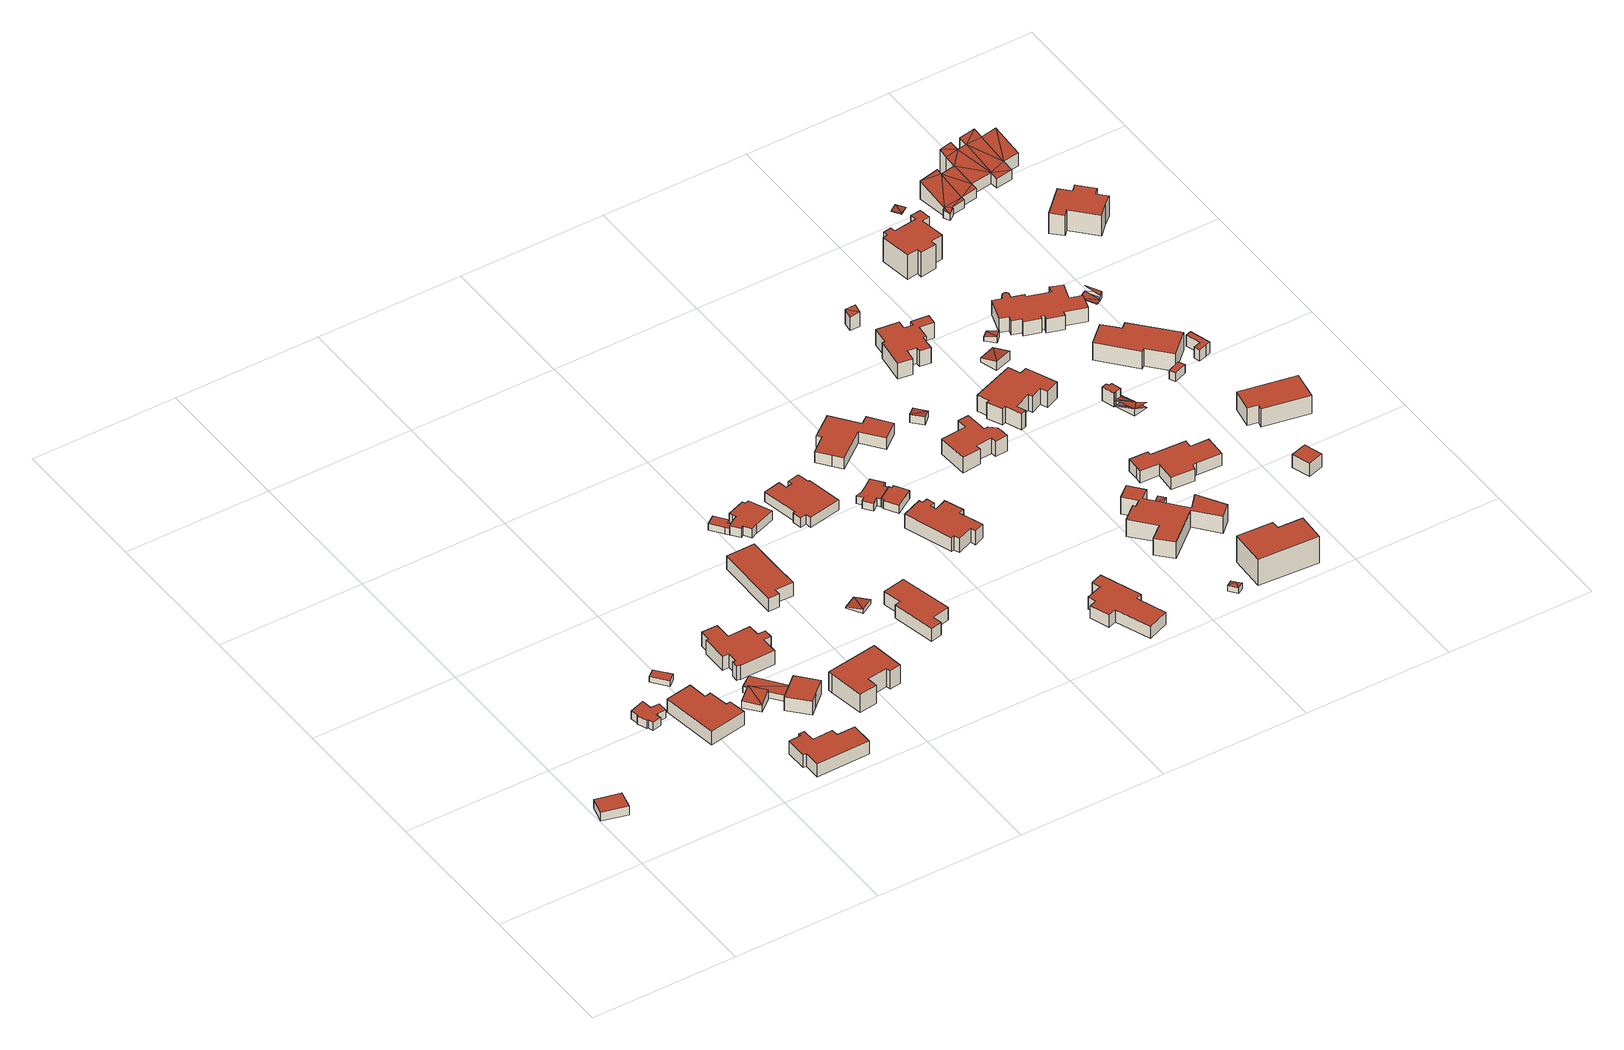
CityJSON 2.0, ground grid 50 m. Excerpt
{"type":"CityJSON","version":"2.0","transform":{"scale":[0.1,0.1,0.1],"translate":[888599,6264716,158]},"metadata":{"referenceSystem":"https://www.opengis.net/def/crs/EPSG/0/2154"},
"CityObjects":{
"building1":{"type":"Building","attributes":{"class":"Building"},"children":["building1-1"]},
"building1-1":{"type":"BuildingPart","parents":["building1"],"geometry":[{"type":"Solid","lod":"2.2","boundaries":[[[[0,1,2,3,4]],[[5,6,7,8,9]],[[9,8,3,4]],[[8,7,2,3]],[[7,6,1,2]],[[6,5,0,1]],[[5,9,4,0]]]],"semantics":{"surfaces":[{"type":"GroundSurface"},{"type":"RoofSurface"},{"type":"WallSurface","on_footprint_edge":true}],"values":[[0,1,2,2,2,2,2]]}}]},
"building2":{"type":"Building","attributes":{"class":"Building"},"children":["building2-1"]},
"building2-1":{"type":"BuildingPart","parents":["building2"],"geometry":[{"type":"Solid","lod":"2.2","boundaries":[[[[10,11,12,13,14,15,16,17,18,19,20,21,22]],[[23,24,25,26,27,28,29,30,31,32,33,34,35]],[[35,34,21,22]],[[34,33,20,21]],[[33,32,19,20]],[[32,31,18,19]],[[31,30,17,18]],[[30,29,16,17]],[[29,28,15,16]],[[28,27,14,15]],[[27,26,13,14]],[[26,25,12,13]],[[25,24,11,12]],[[24,23,10,11]],[[23,35,22,10]]]],"semantics":{"surfaces":[{"type":"GroundSurface"},{"type":"RoofSurface"},{"type":"WallSurface","on_footprint_edge":true}],"values":[[0,1,2,2,2,2,2,2,2,2,2,2,2,2,2]]}}]},
"building3":{"type":"Building","attributes":{"class":"Building"},"children":["building3-1"]},
"building3-1":{"type":"BuildingPart","parents":["building3"],"geometry":[{"type":"Solid","lod":"2.2","boundaries":[[[[36,37,38,39,40,41,42,43]],[[44,45,46,47,48,49,50,51]],[[51,50,42,43]],[[50,49,41,42]],[[49,48,40,41]],[[48,47,39,40]],[[47,46,38,39]],[[46,45,37,38]],[[45,44,36,37]],[[44,51,43,36]]]],"semantics":{"surfaces":[{"type":"GroundSurface"},{"type":"RoofSurface"},{"type":"WallSurface","on_footprint_edge":true}],"values":[[0,1,2,2,2,2,2,2,2,2]]}}]},
"building4":{"type":"Building","attributes":{"class":"Building"},"children":["building4-1"]},
"building4-1":{"type":"BuildingPart","parents":["building4"],"geometry":[{"type":"Solid","lod":"2.2","boundaries":[[[[52,53,54,55]],[[56,57,58,59]],[[59,58,54,55]],[[58,57,53,54]],[[57,56,52,53]],[[56,59,55,52]]]],"semantics":{"surfaces":[{"type":"GroundSurface"},{"type":"RoofSurface"},{"type":"WallSurface","on_footprint_edge":true}],"values":[[0,1,2,2,2,2]]}}]},
"building5":{"type":"Building","attributes":{"class":"Building"},"children":["building5-1"]},
"building5-1":{"type":"BuildingPart","parents":["building5"],"geometry":[{"type":"Solid","lod":"2.2","boundaries":[[[[60,61,62,63,64,65,66,67,68,69,70,71]],[[72,73,74,75,76,77,78,79,80,81,82,83]],[[83,82,70,71]],[[82,81,69,70]],[[81,80,68,69]],[[80,79,67,68]],[[79,78,66,67]],[[78,77,65,66]],[[77,76,64,65]],[[76,75,63,64]],[[75,74,62,63]],[[74,73,61,62]],[[73,72,60,61]],[[72,83,71,60]]]],"semantics":{"surfaces":[{"type":"GroundSurface"},{"type":"RoofSurface"},{"type":"WallSurface","on_footprint_edge":true}],"values":[[0,1,2,2,2,2,2,2,2,2,2,2,2,2]]}}]},
"building6":{"type":"Building","attributes":{"class":"Building"},"children":["building6-1"]},
"building6-1":{"type":"BuildingPart","parents":["building6"],"geometry":[{"type":"Solid","lod":"2.2","boundaries":[[[[84,85,86]],[[87,84,86]],[[88,89,90,91]],[[86,85,90,91]],[[85,84,89,90]],[[84,87,88,89]],[[87,86,91,88]]]],"semantics":{"surfaces":[{"type":"RoofSurface","rf_azimuth":219.08,"rf_slope":12.52},{"type":"GroundSurface"},{"type":"WallSurface","on_footprint_edge":true}],"values":[[0,0,1,2,2,2,2]]}}]},
"building7":{"type":"Building","attributes":{"class":"Building"},"children":["building7-1"]},
"building7-1":{"type":"BuildingPart","parents":["building7"],"geometry":[{"type":"Solid","lod":"2.2","boundaries":[[[[92,93,94]],[[95,92,94]],[[96,97,98,99]],[[94,93,98,99]],[[93,92,97,98]],[[92,95,96,97]],[[95,94,99,96]]]],"semantics":{"surfaces":[{"type":"RoofSurface","rf_azimuth":215.76,"rf_slope":1.26},{"type":"GroundSurface"},{"type":"WallSurface","on_footprint_edge":true}],"values":[[0,0,1,2,2,2,2]]}}]},
"building8":{"type":"Building","attributes":{"class":"Building"},"children":["building8-1"]},
"building8-1":{"type":"BuildingPart","parents":["building8"],"geometry":[{"type":"Solid","lod":"2.2","boundaries":[[[[100,101,102,103,104]],[[105,106,107,108,109]],[[109,108,103,104]],[[108,107,102,103]],[[107,106,101,102]],[[106,105,100,101]],[[105,109,104,100]]]],"semantics":{"surfaces":[{"type":"GroundSurface"},{"type":"RoofSurface"},{"type":"WallSurface","on_footprint_edge":true}],"values":[[0,1,2,2,2,2,2]]}}]},
"building9":{"type":"Building","attributes":{"class":"Building"},"children":["building9-1"]},
"building9-1":{"type":"BuildingPart","parents":["building9"],"geometry":[{"type":"Solid","lod":"2.2","boundaries":[[[[110,111,112,113,114,115,116,117,118,119,120,121,122,123,124,125,126,127]],[[128,129,130,131,132,133,134,135,136,137,138,139,140,141,142,143,144,145]],[[145,144,126,127]],[[144,143,125,126]],[[143,142,124,125]],[[142,141,123,124]],[[141,140,122,123]],[[140,139,121,122]],[[139,138,120,121]],[[138,137,119,120]],[[137,136,118,119]],[[136,135,117,118]],[[135,134,116,117]],[[134,133,115,116]],[[133,132,114,115]],[[132,131,113,114]],[[131,130,112,113]],[[130,129,111,112]],[[129,128,110,111]],[[128,145,127,110]]]],"semantics":{"surfaces":[{"type":"GroundSurface"},{"type":"RoofSurface"},{"type":"WallSurface","on_footprint_edge":true}],"values":[[0,1,2,2,2,2,2,2,2,2,2,2,2,2,2,2,2,2,2,2]]}}]},
"building10":{"type":"Building","attributes":{"class":"Building"},"children":["building10-1"]},
"building10-1":{"type":"BuildingPart","parents":["building10"],"geometry":[{"type":"Solid","lod":"2.2","boundaries":[[[[146,147,148,149,150,151,152,153,154]],[[155,156,157,158,159,160,161,162,163]],[[163,162,153,154]],[[162,161,152,153]],[[161,160,151,152]],[[160,159,150,151]],[[159,158,149,150]],[[158,157,148,149]],[[157,156,147,148]],[[156,155,146,147]],[[155,163,154,146]]]],"semantics":{"surfaces":[{"type":"GroundSurface"},{"type":"RoofSurface"},{"type":"WallSurface","on_footprint_edge":true}],"values":[[0,1,2,2,2,2,2,2,2,2,2]]}}]},
"building11":{"type":"Building","attributes":{"class":"Building"},"children":["building11-1"]},
"building11-1":{"type":"BuildingPart","parents":["building11"],"geometry":[{"type":"Solid","lod":"2.2","boundaries":[[[[164,165,166,167,168,169,170,171]],[[172,173,174,175,176,177,178,179]],[[179,178,170,171]],[[178,177,169,170]],[[177,176,168,169]],[[176,175,167,168]],[[175,174,166,167]],[[174,173,165,166]],[[173,172,164,165]],[[172,179,171,164]]]],"semantics":{"surfaces":[{"type":"GroundSurface"},{"type":"RoofSurface"},{"type":"WallSurface","on_footprint_edge":true}],"values":[[0,1,2,2,2,2,2,2,2,2]]}}]},
"building12":{"type":"Building","attributes":{"class":"Building"},"children":["building12-1"]},
"building12-1":{"type":"BuildingPart","parents":["building12"],"geometry":[{"type":"Solid","lod":"2.2","boundaries":[[[[180,181,182]],[[183,180,182]],[[184,185,186,187]],[[182,181,186,187]],[[181,180,185,186]],[[180,183,184,185]],[[183,182,187,184]]]],"semantics":{"surfaces":[{"type":"RoofSurface","rf_azimuth":123.81,"rf_slope":10.6},{"type":"GroundSurface"},{"type":"WallSurface","on_footprint_edge":true}],"values":[[0,0,1,2,2,2,2]]}}]},
"building13":{"type":"Building","attributes":{"class":"Building"},"children":["building13-1"]},
"building13-1":{"type":"BuildingPart","parents":["building13"],"geometry":[{"type":"Solid","lod":"2.2","boundaries":[[[[188,189,190,191,192,193,194]],[[195,196,197,198,199,200,201]],[[201,200,193,194]],[[200,199,192,193]],[[199,198,191,192]],[[198,197,190,191]],[[197,196,189,190]],[[196,195,188,189]],[[195,201,194,188]]]],"semantics":{"surfaces":[{"type":"GroundSurface"},{"type":"RoofSurface"},{"type":"WallSurface","on_footprint_edge":true}],"values":[[0,1,2,2,2,2,2,2,2]]}}]},
"building14":{"type":"Building","attributes":{"class":"Building"},"children":["building14-1"]},
"building14-1":{"type":"BuildingPart","parents":["building14"],"geometry":[{"type":"Solid","lod":"2.2","boundaries":[[[[202,203,204,205,206,207,208,209]],[[210,211,212,213,214,215,216,217]],[[217,216,208,209]],[[216,215,207,208]],[[215,214,206,207]],[[214,213,205,206]],[[213,212,204,205]],[[212,211,203,204]],[[211,210,202,203]],[[210,217,209,202]]]],"semantics":{"surfaces":[{"type":"GroundSurface"},{"type":"RoofSurface"},{"type":"WallSurface","on_footprint_edge":true}],"values":[[0,1,2,2,2,2,2,2,2,2]]}}]},
"building15":{"type":"Building","attributes":{"class":"Building"},"children":["building15-1"]},
"building15-1":{"type":"BuildingPart","parents":["building15"],"geometry":[{"type":"Solid","lod":"2.2","boundaries":[[[[218,219,220,221,222,223,224,225,226,227,228,229,230,231]],[[232,233,234,235,236,237,238,239,240,241,242,243,244,245]],[[245,244,230,231]],[[244,243,229,230]],[[243,242,228,229]],[[242,241,227,228]],[[241,240,226,227]],[[240,239,225,226]],[[239,238,224,225]],[[238,237,223,224]],[[237,236,222,223]],[[236,235,221,222]],[[235,234,220,221]],[[234,233,219,220]],[[233,232,218,219]],[[232,245,231,218]]]],"semantics":{"surfaces":[{"type":"GroundSurface"},{"type":"RoofSurface"},{"type":"WallSurface","on_footprint_edge":true}],"values":[[0,1,2,2,2,2,2,2,2,2,2,2,2,2,2,2]]}}]},
"building16":{"type":"Building","attributes":{"class":"Building"},"children":["building16-1"]},
"building16-1":{"type":"BuildingPart","parents":["building16"],"geometry":[{"type":"Solid","lod":"2.2","boundaries":[[[[246,247,248,249,250,251,252,253,254,255,256,257,258,259,260]],[[261,262,263,264,265,266,267,268,269,270,271,272,273,274,275]],[[275,274,259,260]],[[274,273,258,259]],[[273,272,257,258]],[[272,271,256,257]],[[271,270,255,256]],[[270,269,254,255]],[[269,268,253,254]],[[268,267,252,253]],[[267,266,251,252]],[[266,265,250,251]],[[265,264,249,250]],[[264,263,248,249]],[[263,262,247,248]],[[262,261,246,247]],[[261,275,260,246]]]],"semantics":{"surfaces":[{"type":"GroundSurface"},{"type":"RoofSurface"},{"type":"WallSurface","on_footprint_edge":true}],"values":[[0,1,2,2,2,2,2,2,2,2,2,2,2,2,2,2,2]]}}]},
"building17":{"type":"Building","attributes":{"class":"Building"},"children":["building17-1"]},
"building17-1":{"type":"BuildingPart","parents":["building17"],"geometry":[{"type":"Solid","lod":"2.2","boundaries":[[[[276,277,278,279,280,281,282,283,284,285,286,287]],[[288,289,290,291,292,293,294,295,296,297,298,299]],[[299,298,286,287]],[[298,297,285,286]],[[297,296,284,285]],[[296,295,283,284]],[[295,294,282,283]],[[294,293,281,282]],[[293,292,280,281]],[[292,291,279,280]],[[291,290,278,279]],[[290,289,277,278]],[[289,288,276,277]],[[288,299,287,276]]]],"semantics":{"surfaces":[{"type":"GroundSurface"},{"type":"RoofSurface"},{"type":"WallSurface","on_footprint_edge":true}],"values":[[0,1,2,2,2,2,2,2,2,2,2,2,2,2]]}}]},
"building18":{"type":"Building","attributes":{"class":"Building"},"children":["building18-1"]},
"building18-1":{"type":"BuildingPart","parents":["building18"],"geometry":[{"type":"Solid","lod":"2.2","boundaries":[[[[300,301,302,303,304,305,306,307,308,309,310,311,312,313,314,315]],[[316,317,318,319,320,321,322,323,324,325,326,327,328,329,330,331]],[[331,330,314,315]],[[330,329,313,314]],[[329,328,312,313]],[[328,327,311,312]],[[327,326,310,311]],[[326,325,309,310]],[[325,324,308,309]],[[324,323,307,308]],[[323,322,306,307]],[[322,321,305,306]],[[321,320,304,305]],[[320,319,303,304]],[[319,318,302,303]],[[318,317,301,302]],[[317,316,300,301]],[[316,331,315,300]]]],"semantics":{"surfaces":[{"type":"GroundSurface"},{"type":"RoofSurface"},{"type":"WallSurface","on_footprint_edge":true}],"values":[[0,1,2,2,2,2,2,2,2,2,2,2,2,2,2,2,2,2]]}}]},
"building19":{"type":"Building","attributes":{"class":"Building"},"children":["building19-1"]},
"building19-1":{"type":"BuildingPart","parents":["building19"],"geometry":[{"type":"Solid","lod":"2.2","boundaries":[[[[332,333,334,335,336,286,285,337]],[[338,339,340,341,342,343,344,345]],[[345,344,285,337]],[[344,343,286,285]],[[343,342,336,286]],[[342,341,335,336]],[[341,340,334,335]],[[340,339,333,334]],[[339,338,332,333]],[[338,345,337,332]]]],"semantics":{"surfaces":[{"type":"GroundSurface"},{"type":"RoofSurface"},{"type":"WallSurface","on_footprint_edge":true}],"values":[[0,1,2,2,2,2,2,2,2,2]]}}]},
"building20":{"type":"Building","attributes":{"class":"Building"},"children":["building20-1"]},
"building20-1":{"type":"BuildingPart","parents":["building20"],"geometry":[{"type":"Solid","lod":"2.2","boundaries":[[[[346,347,348,349,350,351,352,353,354,355,356,357]],[[358,359,360,361,362,363,364,365,366,367,368,369]],[[369,368,356,357]],[[368,367,355,356]],[[367,366,354,355]],[[366,365,353,354]],[[365,364,352,353]],[[364,363,351,352]],[[363,362,350,351]],[[362,361,349,350]],[[361,360,348,349]],[[360,359,347,348]],[[359,358,346,347]],[[358,369,357,346]]]],"semantics":{"surfaces":[{"type":"GroundSurface"},{"type":"RoofSurface"},{"type":"WallSurface","on_footprint_edge":true}],"values":[[0,1,2,2,2,2,2,2,2,2,2,2,2,2]]}}]},
"building21":{"type":"Building","attributes":{"class":"Building"},"children":["building21-1"]},
"building21-1":{"type":"BuildingPart","parents":["building21"],"geometry":[{"type":"Solid","lod":"2.2","boundaries":[[[[370,371,372,373,374,375,376,377,378,379,380]],[[381,382,383,384,385,386,387,388,389,390,391]],[[391,390,379,380]],[[390,389,378,379]],[[389,388,377,378]],[[388,387,376,377]],[[387,386,375,376]],[[386,385,374,375]],[[385,384,373,374]],[[384,383,372,373]],[[383,382,371,372]],[[382,381,370,371]],[[381,391,380,370]]]],"semantics":{"surfaces":[{"type":"GroundSurface"},{"type":"RoofSurface"},{"type":"WallSurface","on_footprint_edge":true}],"values":[[0,1,2,2,2,2,2,2,2,2,2,2,2]]}}]},
"building22":{"type":"Building","attributes":{"class":"Building"},"children":["building22-1"]},
"building22-1":{"type":"BuildingPart","parents":["building22"],"geometry":[{"type":"Solid","lod":"2.2","boundaries":[[[[392,393,394]],[[395,394,393]],[[394,395,396]],[[397,398,399,400,401]],[[396,395,400,401]],[[395,393,399,400]],[[393,392,398,399]],[[392,394,397,398]],[[394,396,401,397]]]],"semantics":{"surfaces":[{"type":"RoofSurface","rf_azimuth":94.5,"rf_slope":2.73},{"type":"GroundSurface"},{"type":"WallSurface","on_footprint_edge":true}],"values":[[0,0,0,1,2,2,2,2,2]]}}]},
"building23":{"type":"Building","attributes":{"class":"Building"},"children":["building23-1"]},
"building23-1":{"type":"BuildingPart","parents":["building23"],"geometry":[{"type":"Solid","lod":"2.2","boundaries":[[[[402,403,404,405,406,407,408,409,410,411,412,413,414,415]],[[416,417,418,419,420,421,422,423,424,425,426,427,428,429]],[[429,428,414,415]],[[428,427,413,414]],[[427,426,412,413]],[[426,425,411,412]],[[425,424,410,411]],[[424,423,409,410]],[[423,422,408,409]],[[422,421,407,408]],[[421,420,406,407]],[[420,419,405,406]],[[419,418,404,405]],[[418,417,403,404]],[[417,416,402,403]],[[416,429,415,402]]]],"semantics":{"surfaces":[{"type":"GroundSurface"},{"type":"RoofSurface"},{"type":"WallSurface","on_footprint_edge":true}],"values":[[0,1,2,2,2,2,2,2,2,2,2,2,2,2,2,2]]}}]},
"building24":{"type":"Building","attributes":{"class":"Building"},"children":["building24-1"]},
"building24-1":{"type":"BuildingPart","parents":["building24"],"geometry":[{"type":"Solid","lod":"2.2","boundaries":[[[[430,431,432]],[[433,430,432]],[[434,435,436,437]],[[432,431,436,437]],[[431,430,435,436]],[[430,433,434,435]],[[433,432,437,434]]]],"semantics":{"surfaces":[{"type":"RoofSurface","rf_azimuth":39.91,"rf_slope":11.18},{"type":"GroundSurface"},{"type":"WallSurface","on_footprint_edge":true}],"values":[[0,0,1,2,2,2,2]]}}]},
"building25":{"type":"Building","attributes":{"class":"Building"},"children":["building25-1"]},
"building25-1":{"type":"BuildingPart","parents":["building25"],"geometry":[{"type":"Solid","lod":"2.2","boundaries":[[[[438,439,440,441,442,443,444,445,446,447,448,449,450,451,452,453]],[[454,455,456,457,458,459,460,461,462,463,464,465,466,467,468,469]],[[469,468,452,453]],[[468,467,451,452]],[[467,466,450,451]],[[466,465,449,450]],[[465,464,448,449]],[[464,463,447,448]],[[463,462,446,447]],[[462,461,445,446]],[[461,460,444,445]],[[460,459,443,444]],[[459,458,442,443]],[[458,457,441,442]],[[457,456,440,441]],[[456,455,439,440]],[[455,454,438,439]],[[454,469,453,438]]]],"semantics":{"surfaces":[{"type":"GroundSurface"},{"type":"RoofSurface"},{"type":"WallSurface","on_footprint_edge":true}],"values":[[0,1,2,2,2,2,2,2,2,2,2,2,2,2,2,2,2,2]]}}]},
"building26":{"type":"Building","attributes":{"class":"Building"},"children":["building26-1"]},
"building26-1":{"type":"BuildingPart","parents":["building26"],"geometry":[{"type":"Solid","lod":"2.2","boundaries":[[[[470,471,472]],[[473,470,472]],[[474,475,476,477]],[[472,471,476,477]],[[471,470,475,476]],[[470,473,474,475]],[[473,472,477,474]]]],"semantics":{"surfaces":[{"type":"RoofSurface","rf_azimuth":320.71,"rf_slope":0.929},{"type":"GroundSurface"},{"type":"WallSurface","on_footprint_edge":true}],"values":[[0,0,1,2,2,2,2]]}}]},
"building27":{"type":"Building","attributes":{"class":"Building"},"children":["building27-1"]},
"building27-1":{"type":"BuildingPart","parents":["building27"],"geometry":[{"type":"Solid","lod":"2.2","boundaries":[[[[478,479,480,481,482,483]],[[484,485,486,487,488,489]],[[489,488,482,483]],[[488,487,481,482]],[[487,486,480,481]],[[486,485,479,480]],[[485,484,478,479]],[[484,489,483,478]]]],"semantics":{"surfaces":[{"type":"GroundSurface"},{"type":"RoofSurface"},{"type":"WallSurface","on_footprint_edge":true}],"values":[[0,1,2,2,2,2,2,2]]}}]},
"building28":{"type":"Building","attributes":{"class":"Building"},"children":["building28-1"]},
"building28-1":{"type":"BuildingPart","parents":["building28"],"geometry":[{"type":"Solid","lod":"2.2","boundaries":[[[[490,491,492]],[[493,492,491]],[[494,495,496,497]],[[493,491,496,497]],[[491,490,495,496]],[[490,492,494,495]],[[492,493,497,494]]]],"semantics":{"surfaces":[{"type":"RoofSurface","rf_azimuth":231.3,"rf_slope":16.53},{"type":"GroundSurface"},{"type":"WallSurface","on_footprint_edge":true}],"values":[[0,0,1,2,2,2,2]]}}]},
"building29":{"type":"Building","attributes":{"class":"Building"},"children":["building29-1"]},
"building29-1":{"type":"BuildingPart","parents":["building29"],"geometry":[{"type":"Solid","lod":"2.2","boundaries":[[[[498,499,500,501,502,503,504,505,506,507,508,509,510,511,512,513,514,515]],[[516,517,518,519,520,521,522,523,524,525,526,527,528,529,530,531,532,533]],[[533,532,514,515]],[[532,531,513,514]],[[531,530,512,513]],[[530,529,511,512]],[[529,528,510,511]],[[528,527,509,510]],[[527,526,508,509]],[[526,525,507,508]],[[525,524,506,507]],[[524,523,505,506]],[[523,522,504,505]],[[522,521,503,504]],[[521,520,502,503]],[[520,519,501,502]],[[519,518,500,501]],[[518,517,499,500]],[[517,516,498,499]],[[516,533,515,498]]]],"semantics":{"surfaces":[{"type":"GroundSurface"},{"type":"RoofSurface"},{"type":"WallSurface","on_footprint_edge":true}],"values":[[0,1,2,2,2,2,2,2,2,2,2,2,2,2,2,2,2,2,2,2]]}}]},
"building30":{"type":"Building","attributes":{"class":"Building"},"children":["building30-1"]},
"building30-1":{"type":"BuildingPart","parents":["building30"],"geometry":[{"type":"Solid","lod":"2.2","boundaries":[[[[534,535,536,537,538,539,540,541,542,543,544,545,546,547,548,549]],[[550,551,552,553,554,555,556,557,558,559,560,561,562,563,564,565]],[[565,564,548,549]],[[564,563,547,548]],[[563,562,546,547]],[[562,561,545,546]],[[561,560,544,545]],[[560,559,543,544]],[[559,558,542,543]],[[558,557,541,542]],[[557,556,540,541]],[[556,555,539,540]],[[555,554,538,539]],[[554,553,537,538]],[[553,552,536,537]],[[552,551,535,536]],[[551,550,534,535]],[[550,565,549,534]]]],"semantics":{"surfaces":[{"type":"GroundSurface"},{"type":"RoofSurface"},{"type":"WallSurface","on_footprint_edge":true}],"values":[[0,1,2,2,2,2,2,2,2,2,2,2,2,2,2,2,2,2]]}}]},
"building31":{"type":"Building","attributes":{"class":"Building"},"children":["building31-1"]},
"building31-1":{"type":"BuildingPart","parents":["building31"],"geometry":[{"type":"Solid","lod":"2.2","boundaries":[[[[566,567,568,569,570,571,572,573,574,575,576,577,578,579]],[[580,581,582,583,584,585,586,587,588,589,590,591,592,593]],[[593,592,578,579]],[[592,591,577,578]],[[591,590,576,577]],[[590,589,575,576]],[[589,588,574,575]],[[588,587,573,574]],[[587,586,572,573]],[[586,585,571,572]],[[585,584,570,571]],[[584,583,569,570]],[[583,582,568,569]],[[582,581,567,568]],[[581,580,566,567]],[[580,593,579,566]]]],"semantics":{"surfaces":[{"type":"GroundSurface"},{"type":"RoofSurface"},{"type":"WallSurface","on_footprint_edge":true}],"values":[[0,1,2,2,2,2,2,2,2,2,2,2,2,2,2,2]]}}]},
"building32":{"type":"Building","attributes":{"class":"Building"},"children":["building32-1"]},
"building32-1":{"type":"BuildingPart","parents":["building32"],"geometry":[{"type":"Solid","lod":"2.2","boundaries":[[[[594,595,596]],[[597,594,596]],[[598,599,600,601]],[[596,595,600,601]],[[595,594,599,600]],[[594,597,598,599]],[[597,596,601,598]]]],"semantics":{"surfaces":[{"type":"RoofSurface","rf_azimuth":109.74,"rf_slope":15.77},{"type":"GroundSurface"},{"type":"WallSurface","on_footprint_edge":true}],"values":[[0,0,1,2,2,2,2]]}}]},
"building33":{"type":"Building","attributes":{"class":"Building"},"children":["building33-1"]},
"building33-1":{"type":"BuildingPart","parents":["building33"],"geometry":[{"type":"Solid","lod":"2.2","boundaries":[[[[602,603,604]],[[605,602,604]],[[606,607,608,609]],[[604,603,608,609]],[[603,602,607,608]],[[602,605,606,607]],[[605,604,609,606]]]],"semantics":{"surfaces":[{"type":"RoofSurface","rf_azimuth":130.13,"rf_slope":11.32},{"type":"GroundSurface"},{"type":"WallSurface","on_footprint_edge":true}],"values":[[0,0,1,2,2,2,2]]}}]},
"building34":{"type":"Building","attributes":{"class":"Building"},"children":["building34-1"]},
"building34-1":{"type":"BuildingPart","parents":["building34"],"geometry":[{"type":"Solid","lod":"2.2","boundaries":[[[[610,611,612,613,614,615,616,617]],[[618,619,620,621,622,623,624,625]],[[625,624,616,617]],[[624,623,615,616]],[[623,622,614,615]],[[622,621,613,614]],[[621,620,612,613]],[[620,619,611,612]],[[619,618,610,611]],[[618,625,617,610]]]],"semantics":{"surfaces":[{"type":"GroundSurface"},{"type":"RoofSurface"},{"type":"WallSurface","on_footprint_edge":true}],"values":[[0,1,2,2,2,2,2,2,2,2]]}}]},
"building35":{"type":"Building","attributes":{"class":"Building"},"children":["building35-1"]},
"building35-1":{"type":"BuildingPart","parents":["building35"],"geometry":[{"type":"MultiSurface","lod":"2.2","boundaries":[[[626,627,628]],[[629,628,627]],[[630,631,632]],[[633,634,631]],[[635,628,636]],[[628,635,637]],[[638,639,640,641,642,643,632,630]],[[627,643,632]],[[627,626,642,643]],[[626,628,641,642]],[[628,634,640,641]],[[634,633,639,640]],[[633,635,638,639]],[[635,630,638]]],"semantics":{"surfaces":[{"type":"RoofSurface","rf_azimuth":46.29,"rf_slope":6.37},{"type":"RoofSurface","rf_azimuth":75.51,"rf_slope":3.14},{"type":"GroundSurface"},{"type":"WallSurface","on_footprint_edge":true}],"values":[0,0,1,1,0,0,2,3,3,3,3,3,3,3]}}]},
"building36":{"type":"Building","attributes":{"class":"Building"},"children":["building36-1"]},
"building36-1":{"type":"BuildingPart","parents":["building36"],"geometry":[{"type":"Solid","lod":"2.2","boundaries":[[[[644,645,646,647,648,649,650,651,652,653,654,655,656,657,658,659]],[[660,661,662,663,664,665,666,667,668,669,670,671,672,673,674,675]],[[675,674,658,659]],[[674,673,657,658]],[[673,672,656,657]],[[672,671,655,656]],[[671,670,654,655]],[[670,669,653,654]],[[669,668,652,653]],[[668,667,651,652]],[[667,666,650,651]],[[666,665,649,650]],[[665,664,648,649]],[[664,663,647,648]],[[663,662,646,647]],[[662,661,645,646]],[[661,660,644,645]],[[660,675,659,644]]]],"semantics":{"surfaces":[{"type":"GroundSurface"},{"type":"RoofSurface"},{"type":"WallSurface","on_footprint_edge":true}],"values":[[0,1,2,2,2,2,2,2,2,2,2,2,2,2,2,2,2,2]]}}]},
"building37":{"type":"Building","attributes":{"class":"Building"},"children":["building37-1"]},
"building37-1":{"type":"BuildingPart","parents":["building37"],"geometry":[{"type":"Solid","lod":"2.2","boundaries":[[[[676,677,678,679]],[[680,681,682,683]],[[683,682,678,679]],[[682,681,677,678]],[[681,680,676,677]],[[680,683,679,676]]]],"semantics":{"surfaces":[{"type":"GroundSurface"},{"type":"RoofSurface"},{"type":"WallSurface","on_footprint_edge":true}],"values":[[0,1,2,2,2,2]]}}]},
"building38":{"type":"Building","attributes":{"class":"Building"},"children":["building38-1"]},
"building38-1":{"type":"BuildingPart","parents":["building38"],"geometry":[{"type":"Solid","lod":"2.2","boundaries":[[[[684,685,686,687,688,689,690,691,692,693,694,695,696,697,698,699,700,701,702,703,704,705,706,707,708,709,710,711,712,713,714,715,716,717,718,719,720,721,722,723,724,725,726,727,728,729,730,731]],[[732,733,734,735,736,737,738,739,740,741,742,743,744,745,746,747,748,749,750,751,752,753,754,755,756,757,758,759,760,761,762,763,764,765,766,767,768,769,770,771,772,773,774,775,776,777,778,779]],[[779,778,730,731]],[[778,777,729,730]],[[777,776,728,729]],[[776,775,727,728]],[[775,774,726,727]],[[774,773,725,726]],[[773,772,724,725]],[[772,771,723,724]],[[771,770,722,723]],[[770,769,721,722]],[[769,768,720,721]],[[768,767,719,720]],[[767,766,718,719]],[[766,765,717,718]],[[765,764,716,717]],[[764,763,715,716]],[[763,762,714,715]],[[762,761,713,714]],[[761,760,712,713]],[[760,759,711,712]],[[759,758,710,711]],[[758,757,709,710]],[[757,756,708,709]],[[756,755,707,708]],[[755,754,706,707]],[[754,753,705,706]],[[753,752,704,705]],[[752,751,703,704]],[[751,750,702,703]],[[750,749,701,702]],[[749,748,700,701]],[[748,747,699,700]],[[747,746,698,699]],[[746,745,697,698]],[[745,744,696,697]],[[744,743,695,696]],[[743,742,694,695]],[[742,741,693,694]],[[741,740,692,693]],[[740,739,691,692]],[[739,738,690,691]],[[738,737,689,690]],[[737,736,688,689]],[[736,735,687,688]],[[735,734,686,687]],[[734,733,685,686]],[[733,732,684,685]],[[732,779,731,684]]]],"semantics":{"surfaces":[{"type":"GroundSurface"},{"type":"RoofSurface"},{"type":"WallSurface","on_footprint_edge":true}],"values":[[0,1,2,2,2,2,2,2,2,2,2,2,2,2,2,2,2,2,2,2,2,2,2,2,2,2,2,2,2,2,2,2,2,2,2,2,2,2,2,2,2,2,2,2,2,2,2,2,2,2]]}}]},
"building39":{"type":"Building","attributes":{"class":"Building"},"children":["building39-1"]},
"building39-1":{"type":"BuildingPart","parents":["building39"],"geometry":[{"type":"Solid","lod":"2.2","boundaries":[[[[780,781,782,783]],[[784,785,786,787]],[[787,786,782,783]],[[786,785,781,782]],[[785,784,780,781]],[[784,787,783,780]]]],"semantics":{"surfaces":[{"type":"GroundSurface"},{"type":"RoofSurface"},{"type":"WallSurface","on_footprint_edge":true}],"values":[[0,1,2,2,2,2]]}}]},
"building40":{"type":"Building","attributes":{"class":"Building"},"children":["building40-1"]},
"building40-1":{"type":"BuildingPart","parents":["building40"],"geometry":[{"type":"Solid","lod":"2.2","boundaries":[[[[788,789,790,791,792,793,794,795]],[[796,797,798,799,800,801,802,803]],[[803,802,794,795]],[[802,801,793,794]],[[801,800,792,793]],[[800,799,791,792]],[[799,798,790,791]],[[798,797,789,790]],[[797,796,788,789]],[[796,803,795,788]]]],"semantics":{"surfaces":[{"type":"GroundSurface"},{"type":"RoofSurface"},{"type":"WallSurface","on_footprint_edge":true}],"values":[[0,1,2,2,2,2,2,2,2,2]]}}]},
"building41":{"type":"Building","attributes":{"class":"Building"},"children":["building41-1"]},
"building41-1":{"type":"BuildingPart","parents":["building41"],"geometry":[{"type":"Solid","lod":"2.2","boundaries":[[[[804,805,806]],[[807,806,805]],[[808,809,810,807]],[[805,810,807]],[[805,804,809,810]],[[804,806,808,809]],[[806,807,808]]]],"semantics":{"surfaces":[{"type":"RoofSurface","rf_azimuth":29.73,"rf_slope":3.75},{"type":"GroundSurface"},{"type":"WallSurface","on_footprint_edge":true}],"values":[[0,0,1,2,2,2,2]]}}]},
"building42":{"type":"Building","attributes":{"class":"Building"},"children":["building42-1"]},
"building42-1":{"type":"BuildingPart","parents":["building42"],"geometry":[{"type":"Solid","lod":"2.2","boundaries":[[[[811,812,813,814,815,816]],[[817,818,819,820,821,822]],[[822,821,815,816]],[[821,820,814,815]],[[820,819,813,814]],[[819,818,812,813]],[[818,817,811,812]],[[817,822,816,811]]]],"semantics":{"surfaces":[{"type":"GroundSurface"},{"type":"RoofSurface"},{"type":"WallSurface","on_footprint_edge":true}],"values":[[0,1,2,2,2,2,2,2]]}}]},
"building43":{"type":"Building","attributes":{"class":"Building"},"children":["building43-1"]},
"building43-1":{"type":"BuildingPart","parents":["building43"],"geometry":[{"type":"MultiSurface","lod":"2.2","boundaries":[[[823,824,825]],[[826,823,825]],[[827,828,829]],[[830,831,823,832,833]],[[825,824,832,833]],[[824,823,832]],[[826,831,823]],[[826,827,830,831]],[[827,825,833,830]]],"semantics":{"surfaces":[{"type":"RoofSurface","rf_azimuth":180.6,"rf_slope":7.83},{"type":"RoofSurface","rf_azimuth":216.87,"rf_slope":2.59},{"type":"GroundSurface"},{"type":"WallSurface","on_footprint_edge":true}],"values":[0,0,1,2,3,3,3,3,3]}}]},
"building44":{"type":"Building","attributes":{"class":"Building"},"children":["building44-1"]},
"building44-1":{"type":"BuildingPart","parents":["building44"],"geometry":[{"type":"Solid","lod":"2.2","boundaries":[[[[834,835,836,837,838,839,840]],[[841,842,843,844,845,846,847]],[[847,846,839,840]],[[846,845,838,839]],[[845,844,837,838]],[[844,843,836,837]],[[843,842,835,836]],[[842,841,834,835]],[[841,847,840,834]]]],"semantics":{"surfaces":[{"type":"GroundSurface"},{"type":"RoofSurface"},{"type":"WallSurface","on_footprint_edge":true}],"values":[[0,1,2,2,2,2,2,2,2]]}}]},
"building45":{"type":"Building","attributes":{"class":"Building"},"children":["building45-1"]},
"building45-1":{"type":"BuildingPart","parents":["building45"],"geometry":[{"type":"Solid","lod":"2.2","boundaries":[[[[848,849,850]],[[851,850,849]],[[852,853,854]],[[855,853,852]],[[856,857,858]],[[852,856,859]],[[860,856,858]],[[861,858,857]],[[852,857,856]],[[862,857,854]],[[853,863,854]],[[850,863,853]],[[864,865,866]],[[854,867,862]],[[852,854,857]],[[863,865,864]],[[868,866,865]],[[865,850,869]],[[851,869,850]],[[865,863,850]],[[870,869,871]],[[872,851,873]],[[872,871,869]],[[872,869,851]],[[874,873,851]],[[875,876,877,878,879,880,881,882,883,884,885,886,887,888,889,890,891,892,893,894,895,896,897,898,899,900,901]],[[874,851,900,901]],[[851,849,899,900]],[[849,848,898,899]],[[848,850,897,898]],[[850,853,896,897]],[[853,855,895,896]],[[855,852,894,895]],[[852,859,893,894]],[[859,856,892,893]],[[856,860,891,892]],[[860,858,890,891]],[[858,861,889,890]],[[861,857,888,889]],[[857,862,887,888]],[[862,867,886,887]],[[867,854,885,886]],[[854,863,884,885]],[[863,864,883,884]],[[864,866,882,883]],[[866,868,881,882]],[[868,865,880,881]],[[865,869,879,880]],[[869,870,878,879]],[[870,871,877,878]],[[871,872,876,877]],[[872,873,875,876]],[[873,874,901,875]]]],"semantics":{"surfaces":[{"type":"RoofSurface","rf_azimuth":274.49,"rf_slope":19.3},{"type":"GroundSurface"},{"type":"WallSurface","on_footprint_edge":true}],"values":[[0,0,0,0,0,0,0,0,0,0,0,0,0,0,0,0,0,0,0,0,0,0,0,0,0,1,2,2,2,2,2,2,2,2,2,2,2,2,2,2,2,2,2,2,2,2,2,2,2,2,2,2,2]]}}]},
"building46":{"type":"Building","attributes":{"class":"Building"},"children":["building46-1"]},
"building46-1":{"type":"BuildingPart","parents":["building46"],"geometry":[{"type":"Solid","lod":"2.2","boundaries":[[[[902,903,904,905,906,907,908,909,910,911,912]],[[913,914,915,916,917,918,919,920,921,922,923]],[[923,922,911,912]],[[922,921,910,911]],[[921,920,909,910]],[[920,919,908,909]],[[919,918,907,908]],[[918,917,906,907]],[[917,916,905,906]],[[916,915,904,905]],[[915,914,903,904]],[[914,913,902,903]],[[913,923,912,902]]]],"semantics":{"surfaces":[{"type":"GroundSurface"},{"type":"RoofSurface"},{"type":"WallSurface","on_footprint_edge":true}],"values":[[0,1,2,2,2,2,2,2,2,2,2,2,2]]}}]}
},
"vertices":[
[86,199,14],[100,261,14],[49,272,14],[16,281,14],[1,221,14],[86,199,48],[100,261,48],[49,272,48],[16,281,48],[1,221,48],
[337,455,37],[368,462,37],[364,480,37],[373,482,37],[399,482,37],[399,516,37],[368,516,37],[364,552,37],[312,533,37],[318,505,37],[315,505,37],[328,472,37],[332,472,37],[337,455,68],[368,462,68],[364,480,68],[373,482,68],[399,482,68],[399,516,68],[368,516,68],[364,552,68],[312,533,68],[318,505,68],[315,505,68],[328,472,68],[332,472,68],
[564,389,38],[549,387,38],[537,454,38],[516,450,38],[507,516,38],[417,501,38],[446,307,38],[574,330,38],[564,389,89],[549,387,89],[537,454,89],[516,450,89],[507,516,89],[417,501,89],[446,307,89],[574,330,89],
[510,611,41],[470,660,41],[445,641,41],[486,590,41],[510,611,62],[470,660,62],[445,641,62],[486,590,62],
[616,153,34],[616,78,34],[628,78,34],[628,20,34],[812,23,34],[811,100,34],[749,99,34],[748,123,34],[678,121,34],[677,164,34],[657,163,34],[657,154,34],[616,153,84],[616,78,84],[628,78,84],[628,20,84],[812,23,84],[811,100,84],[749,99,84],[748,123,84],[678,121,84],[677,164,84],[657,163,84],[657,154,84],
[653,429,81],[607,394,68],[648,345,68],[692,381,81],[692,381,42],[653,429,42],[607,394,42],[648,345,42],
[648,449,66],[734,341,66],[769,372,67],[687,479,67],[687,479,43],[648,449,43],[734,341,43],[769,372,43],
[705,315,43],[763,252,43],[790,275,43],[836,318,43],[779,381,43],[705,315,95],[763,252,95],[790,275,95],[836,318,95],[779,381,95],
[795,637,39],[718,635,39],[717,693,39],[663,693,39],[664,656,39],[654,656,39],[655,567,39],[677,568,39],[677,531,39],[665,531,39],[664,508,39],[677,508,39],[677,504,39],[797,507,39],[796,565,39],[822,565,39],[822,596,39],[795,596,39],[795,637,93],[718,635,93],[717,693,93],[663,693,93],[664,656,93],[654,656,93],[655,567,93],[677,568,93],[677,531,93],[665,531,93],[664,508,93],[677,508,93],[677,504,93],[797,507,93],[796,565,93],[822,565,93],[822,596,93],[795,596,93],
[888,188,40],[950,197,40],[945,233,40],[1017,244,40],[1020,228,40],[1058,234,40],[1042,349,40],[866,323,40],[868,310,40],[888,188,110],[950,197,110],[945,233,110],[1017,244,110],[1020,228,110],[1058,234,110],[1042,349,110],[866,323,110],[868,310,110],
[1020,957,25],[923,956,25],[922,729,25],[958,729,25],[958,750,25],[1021,749,25],[1019,836,25],[1019,911,25],[1020,957,76],[923,956,76],[922,729,76],[958,729,76],[958,750,76],[1021,749,76],[1019,836,76],[1019,911,76],
[1145,616,57],[1102,592,56],[1131,544,67],[1174,568,68],[1174,568,52],[1145,616,52],[1102,592,52],[1131,544,52],
[1019,1088,16],[1037,1101,16],[1028,1113,16],[1040,1122,16],[1009,1163,16],[979,1141,16],[1009,1100,16],[1019,1088,41],[1037,1101,41],[1028,1113,41],[1040,1122,41],[1009,1163,41],[979,1141,41],[1009,1100,41],
[1220,566,30],[1234,503,30],[1213,498,30],[1245,351,30],[1283,359,30],[1276,390,30],[1337,404,30],[1296,581,30],[1220,566,80],[1234,503,80],[1213,498,80],[1245,351,80],[1283,359,80],[1276,390,80],[1337,404,80],[1296,581,80],
[1058,1112,17],[1037,1101,17],[1019,1088,17],[1043,1059,17],[1052,1067,17],[1067,1039,17],[1088,1051,17],[1089,1049,17],[1161,1076,17],[1126,1152,17],[1114,1148,17],[1109,1157,17],[1048,1135,17],[1052,1125,17],[1058,1112,52],[1037,1101,52],[1019,1088,52],[1043,1059,52],[1052,1067,52],[1067,1039,52],[1088,1051,52],[1089,1049,52],[1161,1076,52],[1126,1152,52],[1114,1148,52],[1109,1157,52],[1048,1135,52],[1052,1125,52],
[1311,1148,22],[1308,1162,22],[1267,1154,22],[1270,1139,22],[1248,1134,22],[1242,1163,22],[1184,1152,22],[1209,1029,22],[1202,1027,22],[1208,996,22],[1230,1001,22],[1234,981,22],[1345,1002,22],[1321,1122,22],[1316,1121,22],[1311,1148,60],[1308,1162,60],[1267,1154,60],[1270,1139,60],[1248,1134,60],[1242,1163,60],[1184,1152,60],[1209,1029,60],[1202,1027,60],[1208,996,60],[1230,1001,60],[1234,981,60],[1345,1002,60],[1321,1122,60],[1316,1121,60],
[1506,1000,23],[1477,1039,23],[1450,1019,23],[1426,1003,23],[1403,997,23],[1417,979,23],[1405,968,23],[1427,941,23],[1448,956,23],[1456,945,23],[1504,977,23],[1494,990,23],[1506,1000,53],[1477,1039,53],[1450,1019,53],[1426,1003,53],[1403,997,53],[1417,979,53],[1405,968,53],[1427,941,53],[1448,956,53],[1456,945,53],[1504,977,53],[1494,990,53],
[1536,647,24],[1588,667,24],[1594,649,24],[1628,663,24],[1598,743,24],[1617,749,24],[1593,813,24],[1552,796,24],[1545,815,24],[1562,821,24],[1552,848,24],[1535,842,24],[1531,854,24],[1462,827,24],[1519,662,24],[1528,665,24],[1536,647,77],[1588,667,77],[1594,649,77],[1628,663,77],[1598,743,77],[1617,749,77],[1593,813,77],[1552,796,77],[1545,815,77],[1562,821,77],[1552,848,77],[1535,842,77],[1531,854,77],[1462,827,77],[1519,662,77],[1528,665,77],
[1457,934,23],[1484,890,23],[1546,930,23],[1518,974,23],[1510,968,23],[1461,937,23],[1457,934,55],[1484,890,55],[1546,930,55],[1518,974,55],[1510,968,55],[1504,977,55],[1456,945,55],[1461,937,55],
[1783,1,40],[1854,29,40],[1818,128,40],[1838,136,40],[1786,274,40],[1747,259,40],[1757,230,40],[1702,211,40],[1711,184,40],[1684,174,40],[1709,109,40],[1736,119,40],[1783,1,87],[1854,29,87],[1818,128,87],[1838,136,87],[1786,274,87],[1747,259,87],[1757,230,87],[1702,211,87],[1711,184,87],[1684,174,87],[1709,109,87],[1736,119,87],
[1523,1336,19],[1446,1278,19],[1458,1264,19],[1405,1222,19],[1437,1178,19],[1461,1150,19],[1559,1225,19],[1614,1156,19],[1669,1200,19],[1616,1270,19],[1590,1250,19],[1523,1336,62],[1446,1278,62],[1458,1264,62],[1405,1222,62],[1437,1178,62],[1461,1150,62],[1559,1225,62],[1614,1156,62],[1669,1200,62],[1616,1270,62],[1590,1250,62],
[2098,53,77],[2078,40,78],[2107,40,78],[2099,11,79],[2119,24,79],[2107,40,57],[2098,53,57],[2078,40,57],[2099,11,57],[2119,24,57],
[1859,1093,21],[1822,1090,21],[1824,1055,21],[1736,1047,21],[1742,943,21],[1805,948,21],[1804,966,21],[1860,971,21],[1862,952,21],[1905,955,21],[1902,987,21],[1900,999,21],[1878,1018,21],[1865,1017,21],[1859,1093,80],[1822,1090,80],[1824,1055,80],[1736,1047,80],[1742,943,80],[1805,948,80],[1804,966,80],[1860,971,80],[1862,952,80],[1905,955,80],[1902,987,80],[1900,999,80],[1878,1018,80],[1865,1017,80],
[1796,1211,41],[1765,1247,42],[1737,1222,49],[1769,1186,49],[1769,1186,18],[1796,1211,18],[1765,1247,18],[1737,1222,18],
[2042,350,39],[1995,311,39],[2042,261,39],[2155,356,39],[2220,280,39],[2260,318,39],[2205,409,39],[2164,364,39],[2068,478,39],[2099,504,39],[2058,553,39],[2017,518,39],[2053,477,39],[2032,459,39],[2025,467,39],[1975,425,39],[2042,350,104],[1995,311,104],[2042,261,104],[2155,356,104],[2220,280,104],[2260,318,104],[2205,409,104],[2164,364,104],[2068,478,104],[2099,504,104],[2058,553,104],[2017,518,104],[2053,477,104],[2032,459,104],[2025,467,104],[1975,425,104],
[2151,480,66],[2135,500,66],[2109,479,66],[2125,459,66],[2125,459,45],[2151,480,45],[2135,500,45],[2109,479,45],
[2375,2,53],[2380,98,53],[2295,103,53],[2296,130,53],[2174,138,53],[2169,15,53],[2375,2,154],[2380,98,154],[2295,103,154],[2296,130,154],[2174,138,154],[2169,15,154],
[1818,1665,65],[1852,1664,71],[1822,1696,73],[1854,1693,78],[1822,1696,16],[1818,1665,16],[1852,1664,16],[1854,1693,16],
[1922,1561,15],[1846,1569,15],[1840,1509,15],[1829,1510,15],[1816,1406,15],[1865,1400,15],[1870,1438,15],[1902,1435,15],[1900,1418,15],[1937,1413,15],[1942,1464,15],[1953,1463,15],[1957,1507,15],[2007,1502,15],[2010,1537,15],[1951,1544,15],[1949,1527,15],[1919,1531,15],[1922,1561,75],[1846,1569,75],[1840,1509,75],[1829,1510,75],[1816,1406,75],[1865,1400,75],[1870,1438,75],[1902,1435,75],[1900,1418,75],[1937,1413,75],[1942,1464,75],[1953,1463,75],[1957,1507,75],[2007,1502,75],[2010,1537,75],[1951,1544,75],[1949,1527,75],[1919,1531,75],
[1999,1021,9],[2017,1029,9],[2005,1059,9],[2063,1084,9],[2069,1070,9],[2107,1087,9],[2117,1064,9],[2164,1085,9],[2121,1187,9],[2097,1177,9],[2080,1218,9],[1936,1164,9],[1953,1125,9],[1941,1120,9],[1964,1071,9],[1976,1076,9],[1999,1021,71],[2017,1029,71],[2005,1059,71],[2063,1084,71],[2069,1070,71],[2107,1087,71],[2117,1064,71],[2164,1085,71],[2121,1187,71],[2097,1177,71],[2080,1218,71],[1936,1164,71],[1953,1125,71],[1941,1120,71],[1964,1071,71],[1976,1076,71],
[2330,649,33],[2210,655,33],[2210,669,33],[2147,671,33],[2146,631,33],[2145,609,33],[2209,606,33],[2205,535,33],[2283,530,33],[2288,548,33],[2303,548,33],[2388,544,33],[2391,619,33],[2328,622,33],[2330,649,79],[2210,655,79],[2210,669,79],[2147,671,79],[2146,631,79],[2145,609,79],[2209,606,79],[2205,535,79],[2283,530,79],[2288,548,79],[2303,548,79],[2388,544,79],[2391,619,79],[2328,622,79],
[2113,1351,37],[2057,1331,37],[2077,1274,55],[2134,1293,55],[2134,1293,21],[2113,1351,21],[2057,1331,21],[2077,1274,21],
[2148,1380,42],[2167,1400,42],[2139,1427,34],[2119,1408,34],[2119,1408,18],[2148,1380,18],[2167,1400,18],[2139,1427,18],
[2272,945,25],[2276,947,25],[2282,949,25],[2300,953,25],[2291,986,25],[2280,984,25],[2277,993,25],[2259,988,25],[2272,945,77],[2276,947,77],[2282,949,77],[2300,953,77],[2291,986,77],[2280,984,77],[2277,993,77],[2259,988,77],
[2305,955,46],[2300,953,47],[2322,904,49],[2282,949,48],[2276,947,26],[2322,904,28],[2282,949,26],[2349,887,28],[2344,908,27],[2300,876,53],[2276,947,49],[2349,887,48],[2300,876,26],[2349,887,26],[2344,908,26],[2322,904,26],[2305,955,26],[2300,953,26],
[2125,1752,16],[2180,1760,16],[2177,1778,16],[2219,1785,16],[2205,1870,16],[2232,1874,16],[2226,1912,16],[2190,1908,16],[2193,1887,16],[2113,1876,16],[2110,1893,16],[2082,1889,16],[2084,1872,16],[2069,1870,16],[2085,1764,16],[2123,1770,16],[2125,1752,110],[2180,1760,110],[2177,1778,110],[2219,1785,110],[2205,1870,110],[2232,1874,110],[2226,1912,110],[2190,1908,110],[2193,1887,110],[2113,1876,110],[2110,1893,110],[2082,1889,110],[2084,1872,110],[2069,1870,110],[2085,1764,110],[2123,1770,110],
[2554,422,34],[2575,360,34],[2629,377,34],[2609,439,34],[2554,422,84],[2575,360,84],[2629,377,84],[2609,439,84],
[2422,1313,19],[2431,1340,19],[2439,1368,19],[2399,1381,19],[2419,1438,19],[2378,1453,19],[2371,1431,19],[2297,1455,19],[2299,1464,19],[2258,1477,19],[2261,1489,19],[2261,1490,19],[2262,1491,19],[2262,1492,19],[2262,1494,19],[2261,1495,19],[2261,1496,19],[2260,1498,19],[2259,1499,19],[2259,1500,19],[2258,1501,19],[2256,1502,19],[2254,1503,19],[2253,1503,19],[2252,1503,19],[2250,1503,19],[2249,1503,19],[2247,1503,19],[2245,1502,19],[2244,1501,19],[2243,1500,19],[2242,1499,19],[2241,1498,19],[2241,1497,19],[2240,1496,19],[2236,1485,19],[2204,1495,19],[2177,1414,19],[2206,1405,19],[2200,1386,19],[2232,1376,19],[2228,1363,19],[2281,1346,19],[2285,1358,19],[2297,1354,19],[2291,1338,19],[2346,1320,19],[2351,1336,19],[2422,1313,73],[2431,1340,73],[2439,1368,73],[2399,1381,73],[2419,1438,73],[2378,1453,73],[2371,1431,73],[2297,1455,73],[2299,1464,73],[2258,1477,73],[2261,1489,73],[2261,1490,73],[2262,1491,73],[2262,1492,73],[2262,1494,73],[2261,1495,73],[2261,1496,73],[2260,1498,73],[2259,1499,73],[2259,1500,73],[2258,1501,73],[2256,1502,73],[2254,1503,73],[2253,1503,73],[2252,1503,73],[2250,1503,73],[2249,1503,73],[2247,1503,73],[2245,1502,73],[2244,1501,73],[2243,1500,73],[2242,1499,73],[2241,1498,73],[2241,1497,73],[2240,1496,73],[2236,1485,73],[2204,1495,73],[2177,1414,73],[2206,1405,73],[2200,1386,73],[2232,1376,73],[2228,1363,73],[2281,1346,73],[2285,1358,73],[2297,1354,73],[2291,1338,73],[2346,1320,73],[2351,1336,73],
[2528,956,27],[2518,978,27],[2475,960,27],[2484,939,27],[2528,956,60],[2518,978,60],[2475,960,60],[2484,939,60],
[2513,982,21],[2585,1051,21],[2465,1182,21],[2446,1165,21],[2399,1216,21],[2337,1159,21],[2437,1047,21],[2448,1056,21],[2513,982,89],[2585,1051,89],[2465,1182,89],[2446,1165,89],[2399,1216,89],[2337,1159,89],[2437,1047,89],[2448,1056,89],
[2199,2027,38],[2219,2000,37],[2225,2046,36],[2246,2019,35],[2225,2046,35],[2199,2027,35],[2219,2000,35],
[2579,625,33],[2736,596,33],[2753,693,33],[2561,730,33],[2548,653,33],[2583,646,33],[2579,625,102],[2736,596,102],[2753,693,102],[2561,730,102],[2548,653,102],[2583,646,102],
[2456,1411,23],[2484,1360,26],[2498,1367,28],[2484,1426,26],[2511,1375,49],[2484,1426,49],[2498,1367,48],[2511,1375,23],[2484,1426,23],[2484,1360,23],[2498,1367,23],
[2638,992,27],[2617,1062,27],[2598,1056,27],[2614,1006,27],[2588,999,27],[2594,979,27],[2620,986,27],[2638,992,69],[2617,1062,69],[2598,1056,69],[2614,1006,69],[2588,999,69],[2594,979,69],[2620,986,69],
[2514,1943,74],[2572,1951,75],[2510,1968,83],[2566,1985,87],[2383,1930,73],[2436,1957,81],[2370,2020,105],[2439,1939,75],[2337,1912,68],[2316,1921,72],[2320,1896,63],[2385,1920,69],[2339,1908,67],[2308,1915,70],[2299,2024,108],[2421,2028,106],[2415,2064,119],[2460,2071,120],[2412,2091,129],[2367,2037,111],[2455,2099,130],[2493,2076,121],[2488,2102,130],[2545,2111,132],[2550,2080,121],[2606,2089,123],[2621,1992,88],[2606,2089,39],[2550,2080,39],[2545,2111,39],[2488,2102,39],[2493,2076,39],[2460,2071,39],[2455,2099,39],[2412,2091,39],[2415,2064,39],[2421,2028,39],[2370,2020,39],[2367,2037,39],[2299,2024,39],[2316,1921,39],[2308,1915,39],[2320,1896,39],[2339,1908,39],[2337,1912,39],[2385,1920,39],[2383,1930,39],[2439,1939,39],[2436,1957,39],[2510,1968,39],[2514,1943,39],[2572,1951,39],[2566,1985,39],[2621,1992,39],
[2662,1607,26],[2697,1641,26],[2728,1669,26],[2700,1697,26],[2718,1716,26],[2670,1765,26],[2651,1746,26],[2618,1779,26],[2538,1701,26],[2573,1666,26],[2589,1683,26],[2662,1607,105],[2697,1641,105],[2728,1669,105],[2700,1697,105],[2718,1716,105],[2670,1765,105],[2651,1746,105],[2618,1779,105],[2538,1701,105],[2573,1666,105],[2589,1683,105]
]}
